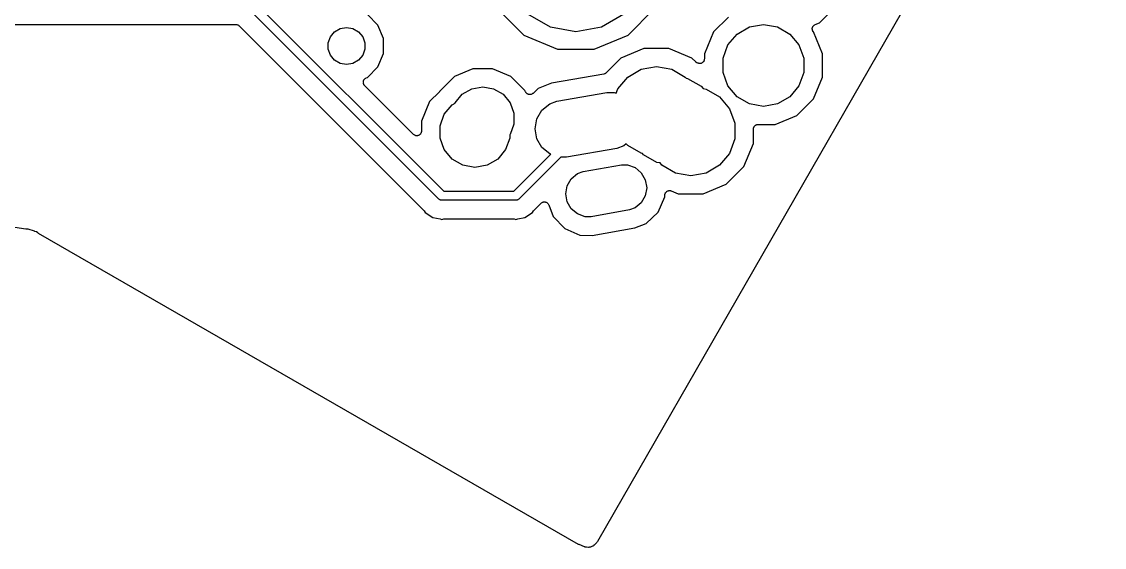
# Model space of a CAD drawing. Extents: x 61 to 194, y -153 to -61.
# Drawn here: x 164.65 to 194.15, y -152.59 to -138.26 of the extents above; entities that cross this region are included whole.
import ezdxf

# ---------------------------------------------------------------- set-up
doc = ezdxf.new("R2010")
doc.units = 0
doc.header["$MEASUREMENT"] = 0
doc.layers.add('BLACK', color=7, linetype='CONTINUOUS')

msp = doc.modelspace()

# ---------------------------------------------------------------- linework, layer by layer
at = {"layer": 'BLACK', "linetype": 'CONTINUOUS'}
for p, q in [((194.15, -128.374), (180.343, -152.424)), ((170.892, -137.615), (176.152, -142.875)), ((176.008, -143.085), (170.748, -137.825)), ((174.357, -138.35), (174.074, -138.066)), ((177.624, -137.921), (178.329, -138.626)), ((179.055, -138.408), (178.445, -138.056)), ((181.055, -138.056), (180.445, -138.408)), ((181.171, -138.626), (181.876, -137.921)), ((186.387, -138.288), (186.867, -137.808)), ((163.715, -138.333), (170.485, -138.333)), ((170.485, -138.333), (170.491, -138.334)), ((170.491, -138.334), (170.496, -138.333)), ((170.496, -138.333), (170.512, -138.338)), ((170.512, -138.338), (170.529, -138.341)), ((170.529, -138.341), (170.533, -138.343)), ((170.533, -138.343), (170.539, -138.345)), ((170.539, -138.345), (170.552, -138.354)), ((170.552, -138.354), (170.567, -138.363)), ((170.567, -138.363), (170.57, -138.367)), ((174.511, -138.72), (174.357, -138.35)), ((183.904, -138.132), (183.496, -138.539)), ((184.478, -138.4), (184.86, -138.333)), ((184.86, -138.333), (185.242, -138.4)), ((186.223, -138.372), (186.232, -138.361)), ((186.232, -138.361), (186.239, -138.356)), ((186.239, -138.356), (186.245, -138.35)), ((186.245, -138.35), (186.257, -138.345)), ((186.257, -138.345), (186.269, -138.337)), ((186.269, -138.337), (186.387, -138.288)), ((164.76, -143.912), (127.86, -138.427)), ((170.57, -138.367), (170.575, -138.37)), ((170.575, -138.37), (175.599, -143.395)), ((173.063, -138.667), (173.176, -138.532)), ((173.176, -138.532), (173.329, -138.444)), ((173.329, -138.444), (173.503, -138.413)), ((173.503, -138.413), (173.676, -138.444)), ((173.676, -138.444), (173.829, -138.532)), ((173.829, -138.532), (173.942, -138.667)), ((178.329, -138.626), (179.251, -139.008)), ((179.75, -138.531), (179.055, -138.408)), ((180.445, -138.408), (179.75, -138.531)), ((180.249, -139.008), (181.171, -138.626)), ((183.496, -138.539), (183.252, -139.13)), ((183.892, -138.892), (184.142, -138.594)), ((184.142, -138.594), (184.478, -138.4)), ((185.242, -138.4), (185.578, -138.594)), ((185.578, -138.594), (185.827, -138.892)), ((186.191, -138.465), (186.192, -138.452)), ((186.193, -138.474), (186.191, -138.465)), ((186.192, -138.438), (186.194, -138.43)), ((186.192, -138.452), (186.192, -138.438)), ((186.194, -138.482), (186.193, -138.474)), ((186.194, -138.43), (186.195, -138.422)), ((186.199, -138.495), (186.194, -138.482)), ((186.195, -138.422), (186.201, -138.409)), ((186.203, -138.508), (186.199, -138.495)), ((186.201, -138.409), (186.205, -138.396)), ((186.207, -138.515), (186.203, -138.508)), ((186.205, -138.396), (186.21, -138.389)), ((186.211, -138.523), (186.207, -138.515)), ((186.21, -138.389), (186.214, -138.382)), ((186.22, -138.533), (186.211, -138.523)), ((186.214, -138.382), (186.223, -138.372)), ((186.221, -138.534), (186.22, -138.533)), ((186.468, -139.13), (186.221, -138.534)), ((173.003, -138.832), (173.063, -138.667)), ((173.003, -139.009), (173.003, -138.832)), ((173.942, -138.667), (174.003, -138.832)), ((174.003, -138.832), (174.003, -139.009)), ((174.511, -139.121), (174.511, -138.72)), ((183.76, -139.256), (183.892, -138.892)), ((185.827, -138.892), (185.96, -139.256)), ((173.063, -139.175), (173.003, -139.009)), ((173.176, -139.31), (173.063, -139.175)), ((173.942, -139.175), (173.829, -139.31)), ((174.003, -139.009), (173.942, -139.175)), ((174.357, -139.492), (174.511, -139.121)), ((179.251, -139.008), (180.249, -139.008)), ((181.604, -138.992), (180.977, -139.252)), ((182.284, -138.992), (181.604, -138.992)), ((182.912, -139.252), (182.284, -138.992)), ((183.252, -139.13), (183.252, -139.273)), ((186.468, -139.77), (186.468, -139.13)), ((173.329, -139.398), (173.176, -139.31)), ((173.503, -139.428), (173.329, -139.398)), ((173.676, -139.398), (173.503, -139.428)), ((173.829, -139.31), (173.676, -139.398)), ((174.074, -139.775), (174.357, -139.492)), ((176.94, -139.541), (176.441, -139.748)), ((177.48, -139.541), (176.94, -139.541)), ((177.979, -139.748), (177.48, -139.541)), ((180.977, -139.252), (180.579, -139.649)), ((181.527, -139.555), (181.944, -139.481)), ((181.944, -139.481), (182.361, -139.555)), ((183.014, -139.354), (182.912, -139.252)), ((183.017, -139.356), (183.014, -139.354)), ((183.018, -139.358), (183.017, -139.356)), ((183.035, -139.369), (183.018, -139.358)), ((183.05, -139.38), (183.035, -139.369)), ((183.053, -139.38), (183.05, -139.38)), ((183.056, -139.382), (183.053, -139.38)), ((183.076, -139.39), (183.056, -139.382)), ((183.089, -139.393), (183.076, -139.39)), ((183.102, -139.398), (183.089, -139.393)), ((183.111, -139.398), (183.102, -139.398)), ((183.119, -139.4), (183.111, -139.398)), ((183.133, -139.398), (183.119, -139.4)), ((183.147, -139.398), (183.133, -139.398)), ((183.154, -139.395), (183.147, -139.398)), ((183.163, -139.394), (183.154, -139.395)), ((183.175, -139.388), (183.163, -139.394)), ((183.188, -139.383), (183.175, -139.388)), ((183.194, -139.378), (183.188, -139.383)), ((183.202, -139.374), (183.194, -139.378)), ((183.211, -139.364), (183.202, -139.374)), ((183.222, -139.355), (183.211, -139.364)), ((183.226, -139.348), (183.222, -139.355)), ((183.232, -139.341), (183.226, -139.348)), ((183.237, -139.329), (183.232, -139.341)), ((183.244, -139.317), (183.237, -139.329)), ((183.245, -139.308), (183.244, -139.317)), ((183.249, -139.301), (183.245, -139.308)), ((183.252, -139.273), (183.249, -139.287)), ((183.249, -139.287), (183.249, -139.301)), ((183.76, -139.644), (183.76, -139.256)), ((185.96, -139.256), (185.96, -139.644)), ((173.976, -139.843), (173.979, -139.836)), ((173.979, -139.836), (173.989, -139.826)), ((173.989, -139.826), (173.998, -139.815)), ((173.998, -139.815), (174.005, -139.81)), ((174.005, -139.81), (174.011, -139.805)), ((174.011, -139.805), (174.023, -139.799)), ((174.023, -139.799), (174.035, -139.791)), ((174.035, -139.791), (174.074, -139.775)), ((176.441, -139.748), (176.058, -140.131)), ((178.361, -140.13), (177.979, -139.748)), ((180.511, -139.684), (179.082, -139.937)), ((180.527, -139.679), (180.511, -139.684)), ((180.543, -139.675), (180.527, -139.679)), ((180.548, -139.671), (180.543, -139.675)), ((180.553, -139.669), (180.548, -139.671)), ((180.566, -139.659), (180.553, -139.669)), ((180.579, -139.649), (180.566, -139.659)), ((180.889, -140.09), (181.161, -139.766)), ((181.161, -139.766), (181.527, -139.555)), ((182.361, -139.555), (182.727, -139.766)), ((182.727, -139.766), (182.754, -139.798)), ((182.754, -139.798), (182.794, -139.805)), ((182.794, -139.805), (183.16, -140.016)), ((183.892, -140.008), (183.76, -139.644)), ((185.96, -139.644), (185.827, -140.008)), ((186.223, -140.361), (186.468, -139.77)), ((173.957, -139.92), (173.958, -139.906)), ((173.959, -139.928), (173.957, -139.92)), ((173.958, -139.892), (173.96, -139.884)), ((173.958, -139.906), (173.958, -139.892)), ((173.959, -139.936), (173.959, -139.928)), ((173.965, -139.949), (173.959, -139.936)), ((173.96, -139.884), (173.961, -139.876)), ((173.961, -139.876), (173.967, -139.863)), ((173.968, -139.962), (173.965, -139.949)), ((173.967, -139.863), (173.971, -139.85)), ((173.973, -139.969), (173.968, -139.962)), ((173.971, -139.85), (173.976, -139.843)), ((173.976, -139.977), (173.973, -139.969)), ((173.986, -139.987), (173.976, -139.977)), ((173.994, -139.998), (173.986, -139.987)), ((175.325, -141.33), (173.994, -139.998)), ((176.057, -140.133), (176.046, -140.149)), ((176.058, -140.131), (176.057, -140.133)), ((176.655, -140.238), (176.915, -140.088)), ((176.915, -140.088), (177.21, -140.036)), ((177.21, -140.036), (177.505, -140.088)), ((177.505, -140.088), (177.765, -140.238)), ((178.377, -140.169), (178.361, -140.13)), ((178.726, -140.075), (178.583, -140.212)), ((179.082, -139.937), (178.726, -140.075)), ((180.847, -140.204), (180.889, -140.09)), ((183.16, -140.016), (183.214, -140.08)), ((183.214, -140.08), (183.296, -140.095)), ((183.296, -140.095), (183.663, -140.306)), ((184.142, -140.306), (183.892, -140.008)), ((185.827, -140.008), (185.578, -140.306)), ((176.032, -140.169), (175.764, -140.437)), ((176.034, -140.167), (176.032, -140.169)), ((176.036, -140.165), (176.034, -140.167)), ((176.046, -140.149), (176.036, -140.165)), ((176.463, -140.468), (176.655, -140.238)), ((177.765, -140.238), (177.957, -140.468)), ((178.384, -140.18), (178.377, -140.169)), ((178.389, -140.191), (178.384, -140.18)), ((178.396, -140.198), (178.389, -140.191)), ((178.401, -140.206), (178.396, -140.198)), ((178.411, -140.214), (178.401, -140.206)), ((178.42, -140.223), (178.411, -140.214)), ((178.428, -140.227), (178.42, -140.223)), ((178.436, -140.233), (178.428, -140.227)), ((178.448, -140.237), (178.436, -140.233)), ((178.459, -140.243), (178.448, -140.237)), ((178.469, -140.244), (178.459, -140.243)), ((178.478, -140.247), (178.469, -140.244)), ((178.491, -140.246), (178.478, -140.247)), ((178.503, -140.247), (178.491, -140.246)), ((178.513, -140.245), (178.503, -140.247)), ((178.522, -140.245), (178.513, -140.245)), ((178.534, -140.24), (178.522, -140.245)), ((178.546, -140.237), (178.534, -140.24)), ((178.554, -140.232), (178.546, -140.237)), ((178.563, -140.228), (178.554, -140.232)), ((178.572, -140.219), (178.563, -140.228)), ((178.583, -140.212), (178.572, -140.219)), ((179.036, -140.497), (179.228, -140.427)), ((179.228, -140.427), (180.592, -140.186)), ((180.592, -140.186), (180.797, -140.186)), ((180.797, -140.186), (180.847, -140.204)), ((183.663, -140.306), (183.935, -140.63)), ((184.478, -140.5), (184.142, -140.306)), ((185.578, -140.306), (185.242, -140.5)), ((185.77, -140.813), (186.223, -140.361)), ((175.764, -140.437), (175.542, -140.973)), ((176.165, -140.781), (176.38, -140.524)), ((176.38, -140.524), (176.459, -140.479)), ((176.459, -140.479), (176.463, -140.468)), ((177.957, -140.468), (178.06, -140.75)), ((178.69, -140.909), (178.826, -140.672)), ((178.826, -140.672), (179.036, -140.497)), ((183.935, -140.63), (184.079, -141.028)), ((184.86, -140.567), (184.478, -140.5)), ((185.242, -140.5), (184.86, -140.567)), ((175.542, -140.973), (175.542, -141.24)), ((176.05, -141.096), (176.165, -140.781)), ((178.06, -140.75), (178.06, -141.049)), ((178.642, -141.178), (178.69, -140.909)), ((185.179, -141.058), (185.77, -140.813)), ((175.519, -141.313), (175.515, -141.317)), ((175.526, -141.298), (175.519, -141.313)), ((175.534, -141.284), (175.526, -141.298)), ((175.535, -141.278), (175.534, -141.284)), ((175.538, -141.273), (175.535, -141.278)), ((175.539, -141.257), (175.538, -141.273)), ((175.542, -141.24), (175.539, -141.257)), ((176.05, -141.431), (176.05, -141.096)), ((178.06, -141.049), (177.957, -141.331)), ((178.69, -141.447), (178.642, -141.178)), ((184.079, -141.028), (184.079, -141.451)), ((184.587, -141.185), (184.589, -141.174)), ((184.587, -141.579), (184.587, -141.185)), ((184.589, -141.163), (184.593, -141.153)), ((184.589, -141.174), (184.589, -141.163)), ((184.593, -141.153), (184.595, -141.142)), ((184.595, -141.142), (184.601, -141.132)), ((184.601, -141.132), (184.604, -141.121)), ((184.604, -141.121), (184.612, -141.113)), ((184.612, -141.113), (184.617, -141.103)), ((184.617, -141.103), (184.626, -141.096)), ((184.626, -141.096), (184.633, -141.088)), ((184.633, -141.088), (184.642, -141.082)), ((184.642, -141.082), (184.651, -141.075)), ((184.651, -141.075), (184.661, -141.071)), ((184.661, -141.071), (184.671, -141.066)), ((184.671, -141.066), (184.682, -141.064)), ((184.682, -141.064), (184.692, -141.06)), ((184.692, -141.06), (184.703, -141.06)), ((184.703, -141.06), (184.714, -141.058)), ((184.714, -141.058), (185.179, -141.058)), ((175.339, -141.34), (175.325, -141.33)), ((175.351, -141.35), (175.339, -141.34)), ((175.357, -141.352), (175.351, -141.35)), ((175.361, -141.355), (175.357, -141.352)), ((175.377, -141.36), (175.361, -141.355)), ((175.393, -141.365), (175.377, -141.36)), ((175.399, -141.365), (175.393, -141.365)), ((175.404, -141.367), (175.399, -141.365)), ((175.42, -141.365), (175.404, -141.367)), ((175.437, -141.365), (175.42, -141.365)), ((175.442, -141.363), (175.437, -141.365)), ((175.448, -141.363), (175.442, -141.363)), ((175.463, -141.356), (175.448, -141.363)), ((175.478, -141.35), (175.463, -141.356)), ((175.483, -141.347), (175.478, -141.35)), ((175.488, -141.344), (175.483, -141.347)), ((175.5, -141.332), (175.488, -141.344)), ((175.512, -141.322), (175.5, -141.332)), ((175.515, -141.317), (175.512, -141.322)), ((176.165, -141.745), (176.05, -141.431)), ((177.95, -141.431), (177.835, -141.745)), ((177.957, -141.331), (177.95, -141.34)), ((177.95, -141.34), (177.95, -141.431)), ((178.826, -141.684), (178.69, -141.447)), ((181.121, -141.586), (181.054, -141.643)), ((181.161, -141.633), (181.121, -141.586)), ((184.079, -141.451), (183.935, -141.849)), ((184.327, -142.207), (184.587, -141.579)), ((176.38, -142.002), (176.165, -141.745)), ((177.835, -141.745), (177.62, -142.002)), ((178.062, -142.875), (179.067, -141.871)), ((179.036, -141.86), (178.826, -141.684)), ((179.067, -141.871), (179.036, -141.86)), ((180.862, -141.712), (179.497, -141.953)), ((181.054, -141.643), (180.862, -141.712)), ((181.527, -141.845), (181.161, -141.633)), ((181.568, -141.852), (181.527, -141.845)), ((181.594, -141.883), (181.568, -141.852)), ((181.96, -142.095), (181.594, -141.883)), ((183.935, -141.849), (183.663, -142.173)), ((176.67, -142.17), (176.38, -142.002)), ((177, -142.228), (176.67, -142.17)), ((177.33, -142.17), (177, -142.228)), ((177.62, -142.002), (177.33, -142.17)), ((179.338, -141.953), (178.207, -143.085)), ((179.497, -141.953), (179.338, -141.953)), ((179.947, -142.343), (180.991, -142.159)), ((180.991, -142.159), (181.155, -142.159)), ((181.155, -142.159), (181.363, -142.235)), ((182.043, -142.109), (181.96, -142.095)), ((182.096, -142.173), (182.043, -142.109)), ((182.463, -142.385), (182.096, -142.173)), ((183.663, -142.173), (183.296, -142.385)), ((179.624, -142.541), (179.792, -142.4)), ((179.792, -142.4), (179.947, -142.343)), ((181.363, -142.235), (181.531, -142.376)), ((181.531, -142.376), (181.642, -142.567)), ((182.879, -142.458), (182.463, -142.385)), ((183.296, -142.385), (182.879, -142.458)), ((183.847, -142.688), (184.327, -142.207)), ((179.475, -142.949), (179.513, -142.732)), ((179.513, -142.732), (179.624, -142.541)), ((181.642, -142.567), (181.68, -142.784)), ((181.68, -142.784), (181.642, -143.001)), ((183.219, -142.948), (183.847, -142.688)), ((176.018, -143.097), (176.008, -143.085)), ((176.152, -142.875), (178.062, -142.875)), ((178.207, -143.085), (178.196, -143.097)), ((179.513, -143.166), (179.475, -142.949)), ((181.642, -143.001), (181.531, -143.192)), ((181.992, -143.447), (182.173, -143.034)), ((182.173, -143.034), (182.174, -142.984)), ((182.174, -142.984), (182.177, -142.971)), ((182.177, -142.959), (182.181, -142.95)), ((182.177, -142.971), (182.177, -142.959)), ((182.181, -142.95), (182.183, -142.94)), ((182.183, -142.94), (182.189, -142.93)), ((182.189, -142.93), (182.194, -142.918)), ((182.194, -142.918), (182.201, -142.911)), ((182.201, -142.911), (182.206, -142.903)), ((182.206, -142.903), (182.215, -142.895)), ((182.215, -142.895), (182.224, -142.886)), ((182.224, -142.886), (182.232, -142.881)), ((182.232, -142.881), (182.24, -142.875)), ((182.24, -142.875), (182.252, -142.871)), ((182.252, -142.871), (182.263, -142.865)), ((182.263, -142.865), (182.273, -142.864)), ((182.273, -142.864), (182.282, -142.861)), ((182.282, -142.861), (182.294, -142.861)), ((182.294, -142.861), (182.307, -142.86)), ((182.307, -142.86), (182.316, -142.862)), ((182.316, -142.862), (182.326, -142.862)), ((182.326, -142.862), (182.338, -142.866)), ((182.338, -142.866), (182.35, -142.869)), ((182.35, -142.869), (182.54, -142.948)), ((182.54, -142.948), (183.219, -142.948)), ((176.033, -143.106), (176.018, -143.097)), ((176.046, -143.115), (176.033, -143.106)), ((176.052, -143.116), (176.046, -143.115)), ((176.057, -143.119), (176.052, -143.116)), ((176.073, -143.122), (176.057, -143.119)), ((176.089, -143.126), (176.073, -143.122)), ((176.105, -143.125), (176.089, -143.126)), ((178.109, -143.125), (176.105, -143.125)), ((178.125, -143.126), (178.109, -143.125)), ((178.141, -143.122), (178.125, -143.126)), ((178.158, -143.119), (178.141, -143.122)), ((178.163, -143.116), (178.158, -143.119)), ((178.168, -143.115), (178.163, -143.116)), ((178.181, -143.106), (178.168, -143.115)), ((178.196, -143.097), (178.181, -143.106)), ((178.615, -143.395), (178.803, -143.206)), ((178.803, -143.206), (178.815, -143.198)), ((178.815, -143.198), (178.827, -143.188)), ((178.827, -143.188), (178.833, -143.185)), ((178.833, -143.185), (178.839, -143.181)), ((178.839, -143.181), (178.854, -143.177)), ((178.854, -143.177), (178.868, -143.172)), ((178.868, -143.172), (178.875, -143.172)), ((178.875, -143.172), (178.882, -143.17)), ((178.882, -143.17), (178.897, -143.171)), ((178.897, -143.171), (178.912, -143.171)), ((178.912, -143.171), (178.919, -143.173)), ((178.919, -143.173), (178.926, -143.174)), ((178.926, -143.174), (178.939, -143.18)), ((178.939, -143.18), (178.954, -143.185)), ((178.954, -143.185), (178.959, -143.189)), ((178.959, -143.189), (178.966, -143.192)), ((178.966, -143.192), (178.976, -143.203)), ((178.976, -143.203), (178.988, -143.213)), ((178.988, -143.213), (178.992, -143.219)), ((178.992, -143.219), (178.997, -143.223)), ((178.997, -143.223), (179.003, -143.237)), ((179.003, -143.237), (179.011, -143.25)), ((179.011, -143.25), (179.135, -143.57)), ((179.624, -143.357), (179.513, -143.166)), ((179.792, -143.499), (179.624, -143.357)), ((181.363, -143.334), (181.208, -143.39)), ((181.531, -143.192), (181.363, -143.334)), ((175.599, -143.395), (175.607, -143.405)), ((175.607, -143.405), (175.615, -143.414)), ((175.615, -143.414), (175.644, -143.456)), ((175.644, -143.456), (175.853, -143.596)), ((175.853, -143.596), (176.05, -143.635)), ((176.05, -143.635), (176.05, -143.635)), ((176.05, -143.635), (176.1, -143.645)), ((176.1, -143.645), (176.15, -143.635)), ((176.15, -143.635), (176.163, -143.635)), ((176.163, -143.635), (176.175, -143.633)), ((176.175, -143.633), (178.039, -143.633)), ((178.039, -143.633), (178.052, -143.635)), ((178.052, -143.635), (178.064, -143.635)), ((178.064, -143.635), (178.114, -143.645)), ((178.114, -143.645), (178.164, -143.635)), ((178.164, -143.635), (178.361, -143.596)), ((178.164, -143.635), (178.164, -143.635)), ((178.361, -143.596), (178.571, -143.456)), ((178.571, -143.456), (178.599, -143.414)), ((178.599, -143.414), (178.608, -143.405)), ((178.608, -143.405), (178.615, -143.395)), ((179.135, -143.57), (179.447, -143.895)), ((180, -143.574), (179.792, -143.499)), ((180.164, -143.574), (180, -143.574)), ((181.208, -143.39), (180.164, -143.574)), ((181.666, -143.759), (181.992, -143.447)), ((164.774, -143.912), (164.76, -143.912)), ((164.787, -143.913), (164.774, -143.912)), ((164.827, -143.911), (164.787, -143.913)), ((164.877, -143.927), (164.827, -143.911)), ((164.883, -143.928), (164.877, -143.927)), ((164.941, -143.949), (164.883, -143.928)), ((164.942, -143.949), (164.941, -143.949)), ((164.943, -143.95), (164.942, -143.949)), ((165.001, -143.969), (164.943, -143.95)), ((165.006, -143.973), (165.001, -143.969)), ((179.447, -143.895), (179.86, -144.077)), ((180.197, -144.084), (181.352, -143.881)), ((181.352, -143.881), (181.666, -143.759)), ((165.056, -143.99), (165.006, -143.973)), ((165.085, -144.017), (165.056, -143.99)), ((165.097, -144.024), (165.085, -144.017)), ((165.107, -144.033), (165.097, -144.024)), ((179.824, -152.504), (165.107, -144.033)), ((179.86, -144.077), (180.197, -144.084)), ((179.832, -152.506), (179.824, -152.504)), ((179.838, -152.51), (179.832, -152.506)), ((179.987, -152.574), (179.838, -152.51)), ((180.244, -152.527), (180.243, -152.529)), ((180.247, -152.526), (180.244, -152.527)), ((180.322, -152.452), (180.247, -152.526)), ((180.332, -152.438), (180.322, -152.452)), ((180.343, -152.424), (180.332, -152.438)), ((179.99, -152.575), (179.987, -152.574)), ((179.992, -152.576), (179.99, -152.575)), ((180.011, -152.58), (179.992, -152.576)), ((180.03, -152.584), (180.011, -152.58)), ((180.033, -152.584), (180.03, -152.584)), ((180.035, -152.584), (180.033, -152.584)), ((180.098, -152.585), (180.035, -152.584)), ((180.101, -152.585), (180.098, -152.585)), ((180.104, -152.585), (180.101, -152.585)), ((180.123, -152.581), (180.104, -152.585)), ((180.142, -152.578), (180.123, -152.581)), ((180.144, -152.577), (180.142, -152.578)), ((180.147, -152.576), (180.144, -152.577)), ((180.205, -152.553), (180.147, -152.576)), ((180.207, -152.551), (180.205, -152.553)), ((180.21, -152.551), (180.207, -152.551)), ((180.226, -152.54), (180.21, -152.551)), ((180.243, -152.529), (180.226, -152.54))]:
    msp.add_line(p, q, dxfattribs=at)

doc.saveas('drawing.dxf')
